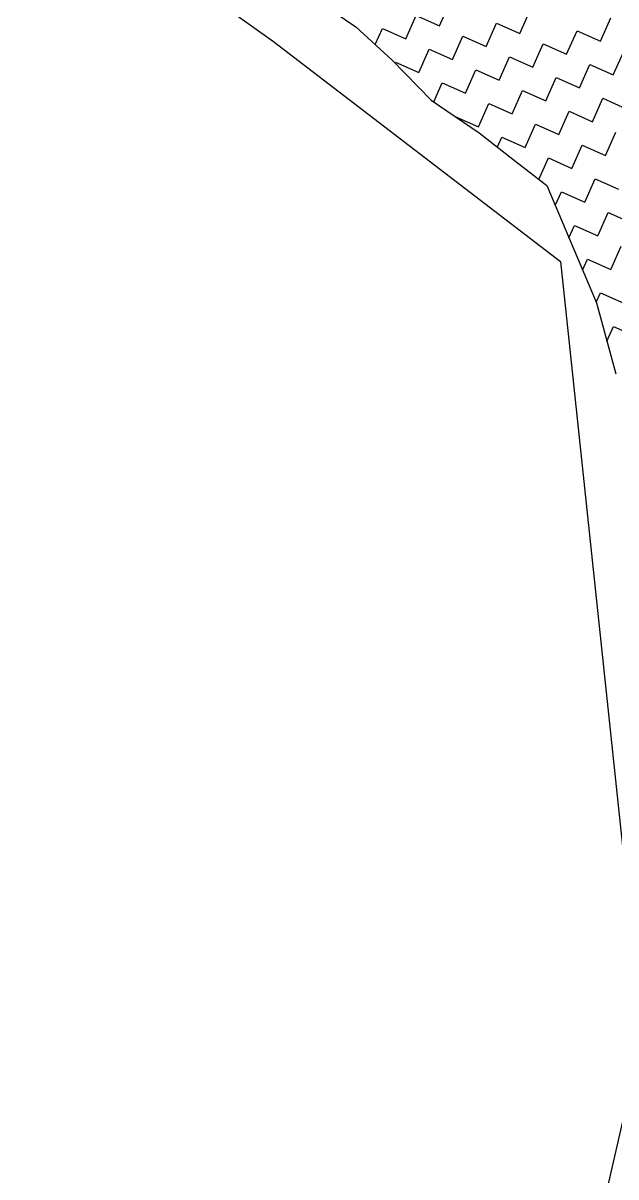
# Model space of a CAD drawing. Header units: metres. Extents: x 279553 to 281500, y 2029848 to 2031565.
# Drawn here: x 279591.4 to 279738, y 2030855.8 to 2031141.3 of the extents above; entities that cross this region are included whole.
import ezdxf

# ---------------------------------------------------------------- set-up
doc = ezdxf.new("R2010")
doc.units = ezdxf.units.M
doc.header["$MEASUREMENT"] = 0
doc.layers.add('POLY_HATCH', color=12, linetype='Continuous')
doc.layers.add('V_BOUND_LINE', color=7, linetype='Continuous')

msp = doc.modelspace()

# ---------------------------------------------------------------- linework, layer by layer
at = {"layer": 'POLY_HATCH'}
for p, q in [((279649.95, 2031156.49), (279673.68, 2031140.33)), ((279673.68, 2031140.33), (279682.68, 2031132.12)), ((279682.68, 2031132.12), (279692.33, 2031122.21)), ((279692.33, 2031122.21), (279704.2, 2031114.13)), ((279704.2, 2031114.13), (279712.54, 2031107.62)), ((279712.54, 2031107.62), (279720.89, 2031101.1)), ((279720.89, 2031101.1), (279733.18, 2031072.04)), ((279733.18, 2031072.04), (279738.01, 2031054.45))]:
    msp.add_line(p, q, dxfattribs=at)
at = {"layer": 'POLY_HATCH', "linetype": 'Continuous'}
for p, q in [((279694.37, 2031140.61), (279696.94, 2031146.38)), ((279686.03, 2031137.4), (279688.6, 2031143.17)), ((279688.6, 2031143.17), (279694.37, 2031140.61)), ((279714.26, 2031138.68), (279716.83, 2031144.46)), ((279705.92, 2031135.47), (279708.49, 2031141.25)), ((279708.49, 2031141.25), (279714.26, 2031138.68)), ((279734.15, 2031136.76), (279736.72, 2031142.54)), ((279678.48, 2031135.95), (279680.26, 2031139.96)), ((279680.26, 2031139.96), (279686.03, 2031137.4)), ((279697.58, 2031132.27), (279700.15, 2031138.04)), ((279700.15, 2031138.04), (279705.92, 2031135.47)), ((279725.81, 2031133.55), (279728.38, 2031139.33)), ((279728.38, 2031139.33), (279734.15, 2031136.76)), ((279689.24, 2031129.06), (279691.81, 2031134.83)), ((279691.81, 2031134.83), (279697.58, 2031132.27)), ((279717.47, 2031130.34), (279720.04, 2031136.12)), ((279720.04, 2031136.12), (279725.81, 2031133.55)), ((279709.13, 2031127.14), (279711.7, 2031132.91)), ((279711.7, 2031132.91), (279717.47, 2031130.34)), ((279737.36, 2031128.42), (279739.93, 2031134.2)), ((279683.37, 2031131.41), (279683.47, 2031131.62)), ((279683.47, 2031131.62), (279689.24, 2031129.06)), ((279700.79, 2031123.93), (279703.36, 2031129.7)), ((279703.36, 2031129.7), (279709.13, 2031127.14)), ((279729.02, 2031125.21), (279731.59, 2031130.99)), ((279731.59, 2031130.99), (279737.36, 2031128.42)), ((279692.93, 2031121.8), (279695.02, 2031126.49)), ((279695.02, 2031126.49), (279700.79, 2031123.93)), ((279720.68, 2031122), (279723.25, 2031127.78)), ((279723.25, 2031127.78), (279729.02, 2031125.21)), ((279712.34, 2031118.8), (279714.91, 2031124.57)), ((279714.91, 2031124.57), (279720.68, 2031122)), ((279704, 2031115.59), (279706.57, 2031121.36)), ((279706.57, 2031121.36), (279712.34, 2031118.8)), ((279732.23, 2031116.87), (279734.8, 2031122.65)), ((279734.8, 2031122.65), (279740.57, 2031120.08)), ((279698.42, 2031118.07), (279704, 2031115.59)), ((279723.89, 2031113.66), (279726.46, 2031119.44)), ((279726.46, 2031119.44), (279732.23, 2031116.87)), ((279715.55, 2031110.46), (279718.12, 2031116.23)), ((279718.12, 2031116.23), (279723.89, 2031113.66)), ((279708.7, 2031110.61), (279709.78, 2031113.02)), ((279709.78, 2031113.02), (279715.55, 2031110.46)), ((279735.44, 2031108.53), (279738, 2031114.31)), ((279727.1, 2031105.32), (279729.66, 2031111.1)), ((279729.66, 2031111.1), (279735.44, 2031108.53)), ((279718.97, 2031102.6), (279721.32, 2031107.89)), ((279721.32, 2031107.89), (279727.1, 2031105.32)), ((279730.31, 2031096.98), (279732.87, 2031102.76)), ((279732.87, 2031102.76), (279738.65, 2031100.19)), ((279723, 2031096.1), (279724.53, 2031099.55)), ((279724.53, 2031099.55), (279730.31, 2031096.98)), ((279733.52, 2031088.64), (279736.08, 2031094.42)), ((279736.08, 2031094.42), (279741.86, 2031091.85)), ((279726.37, 2031088.13), (279727.74, 2031091.21)), ((279727.74, 2031091.21), (279733.52, 2031088.64)), ((279736.72, 2031080.3), (279739.29, 2031086.08)), ((279729.74, 2031080.16), (279730.95, 2031082.87)), ((279730.95, 2031082.87), (279736.72, 2031080.3)), ((279733.12, 2031072.18), (279734.16, 2031074.53)), ((279734.16, 2031074.53), (279739.93, 2031071.96)), ((279735.77, 2031062.59), (279737.37, 2031066.19)), ((279737.37, 2031066.19), (279743.14, 2031063.62))]:
    msp.add_line(p, q, dxfattribs=at)
at = {"layer": 'V_BOUND_LINE'}
for p, q in [((279591.37, 2031181.51), (279653.27, 2031136.67)), ((279653.27, 2031136.67), (279724.3, 2031082.26)), ((279724.3, 2031082.26), (279744.53, 2030891.05)), ((279744.53, 2030891.05), (279722.13, 2030793.18))]:
    msp.add_line(p, q, dxfattribs=at)

doc.saveas('drawing.dxf')
